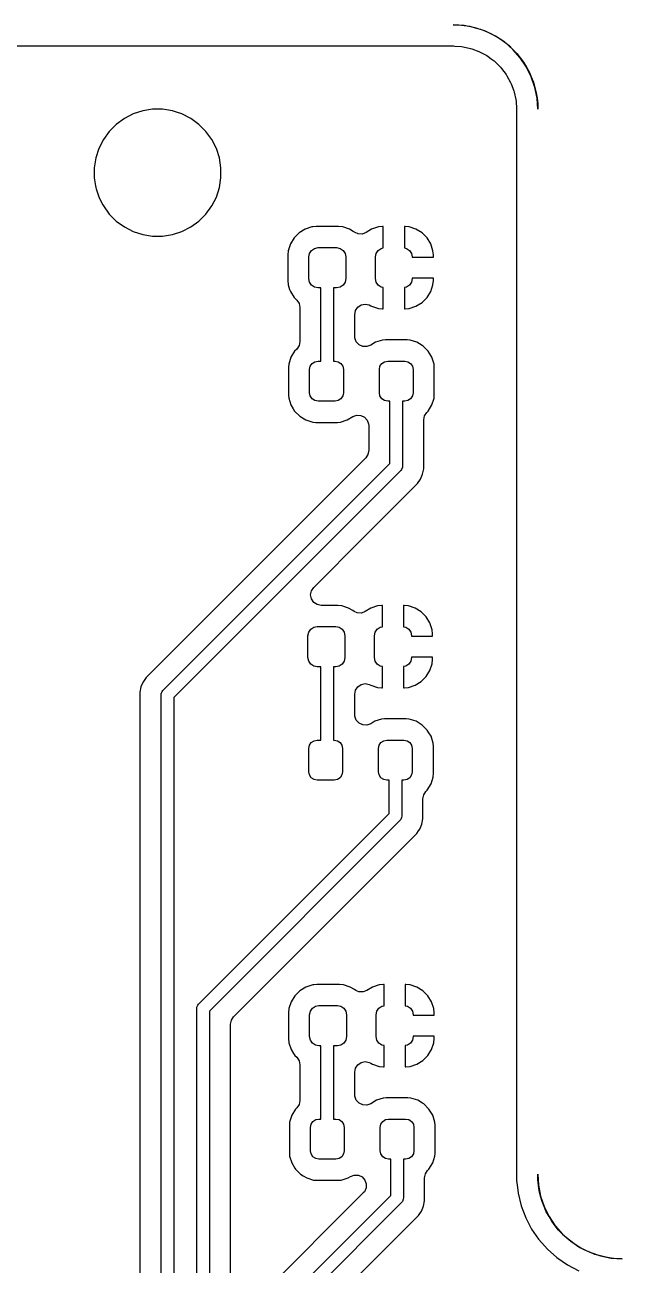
# Model space of a CAD drawing. Extents: x 17 to 170, y -181 to -32.
# Drawn here: x 132.86 to 147, y -69.65 to -40.3 of the extents above; entities that cross this region are included whole.
import ezdxf

# ---------------------------------------------------------------- set-up
doc = ezdxf.new("R2010")
doc.units = 0
doc.layers.add('BLACK', color=7, linetype='CONTINUOUS')

msp = doc.modelspace()

# ---------------------------------------------------------------- linework, layer by layer
at = {"layer": 'BLACK', "linetype": 'CONTINUOUS'}
for p, q in [((143.261045, -40.317109), (143, -40.3)), ((143, -40.3), (143.131087, -40.3)), ((143.131087, -40.3), (143.261045, -40.317109)), ((143.261058, -40.317111), (143.261045, -40.317109)), ((143.261045, -40.317109), (143.261052, -40.31711)), ((143.261052, -40.31711), (143.261058, -40.317111)), ((143.51763, -40.368146), (143.261058, -40.317111)), ((143.261058, -40.317111), (143.391018, -40.334221)), ((143.391018, -40.334221), (143.51763, -40.368146)), ((143.517644, -40.36815), (143.51763, -40.368146)), ((143.51763, -40.368146), (143.517638, -40.368148)), ((143.517638, -40.368148), (143.517644, -40.36815)), ((143.517644, -40.36815), (143.644258, -40.402076)), ((143.765364, -40.45224), (143.517644, -40.36815)), ((143.644258, -40.402076), (143.765364, -40.45224)), ((143.76537, -40.452242), (143.886475, -40.502406)), ((143.99999, -40.567944), (143.76537, -40.452242)), ((143.886475, -40.502406), (143.99999, -40.567944)), ((144.000008, -40.567954), (143.99999, -40.567944)), ((143.99999, -40.567944), (144, -40.567949)), ((144, -40.567949), (144.000008, -40.567954)), ((144.217514, -40.713287), (144.000008, -40.567954)), ((144.000008, -40.567954), (144.113524, -40.633493)), ((144.113524, -40.633493), (144.217514, -40.713287)), ((144.217531, -40.7133), (144.217514, -40.713287)), ((144.217514, -40.713287), (144.217523, -40.713293)), ((144.217523, -40.713293), (144.217531, -40.7133)), ((144.414205, -40.885778), (144.217531, -40.7133)), ((144.217531, -40.7133), (144.321521, -40.793094)), ((144.321521, -40.793094), (144.414205, -40.885778)), ((102.334108, -40.8005), (142.934108, -40.8005)), ((142.934108, -40.8005), (142.9911, -40.8005)), ((142.9911, -40.8005), (143.008863, -40.801134)), ((143.008863, -40.801134), (143.036639, -40.80312)), ((143.036639, -40.80312), (143.195645, -40.814493)), ((143.195645, -40.814493), (143.230793, -40.819546)), ((143.230793, -40.819546), (143.405064, -40.857456)), ((143.405064, -40.857456), (143.439143, -40.867463)), ((143.439143, -40.867463), (143.606228, -40.929783)), ((143.606228, -40.929783), (143.638542, -40.94454)), ((143.638542, -40.94454), (143.795062, -41.030006)), ((143.795062, -41.030006), (143.824947, -41.049212)), ((143.824947, -41.049212), (143.895969, -41.102379)), ((144.414221, -40.885794), (144.414205, -40.885778)), ((144.414205, -40.885778), (144.414214, -40.885786)), ((144.414214, -40.885786), (144.414221, -40.885794)), ((144.586699, -41.082468), (144.414221, -40.885794)), ((144.414221, -40.885794), (144.506906, -40.978479)), ((144.506906, -40.978479), (144.586699, -41.082468)), ((144.586712, -41.082485), (144.586699, -41.082468)), ((144.586699, -41.082468), (144.586707, -41.082477)), ((144.586707, -41.082477), (144.586712, -41.082485)), ((144.732045, -41.299991), (144.586712, -41.082485)), ((144.586712, -41.082485), (144.666507, -41.186476)), ((143.895969, -41.102379), (143.967703, -41.156078)), ((143.967703, -41.156078), (143.994553, -41.179343)), ((143.994553, -41.179343), (144.120656, -41.305446)), ((144.120656, -41.305446), (144.143921, -41.332296)), ((144.143921, -41.332296), (144.250787, -41.475052)), ((144.666507, -41.186476), (144.732045, -41.299991)), ((144.732055, -41.300009), (144.732045, -41.299991)), ((144.732045, -41.299991), (144.732051, -41.3)), ((144.732051, -41.3), (144.732055, -41.300009)), ((144.732055, -41.300009), (144.797594, -41.413525)), ((144.847757, -41.53463), (144.732055, -41.300009)), ((144.250787, -41.475052), (144.269995, -41.50494)), ((144.269995, -41.50494), (144.355459, -41.661457)), ((144.355459, -41.661457), (144.370216, -41.693771)), ((144.797594, -41.413525), (144.847757, -41.53463)), ((144.847762, -41.534643), (144.897924, -41.655742)), ((144.931849, -41.782355), (144.847762, -41.534643)), ((144.897924, -41.655742), (144.931849, -41.782355)), ((144.370216, -41.693771), (144.432534, -41.86085)), ((144.432534, -41.86085), (144.442544, -41.894939)), ((144.442544, -41.894939), (144.480451, -42.069195)), ((144.931853, -41.782369), (144.931849, -41.782355)), ((144.931849, -41.782355), (144.931852, -41.782362)), ((144.931852, -41.782362), (144.931853, -41.782369)), ((144.931853, -41.782369), (144.965779, -41.908982)), ((144.982888, -42.038941), (144.931853, -41.782369)), ((144.965779, -41.908982), (144.982888, -42.038941)), ((144.480451, -42.069195), (144.485507, -42.10436)), ((144.485507, -42.10436), (144.498866, -42.291135)), ((144.982891, -42.038964), (145, -42.168913)), ((145, -42.3), (144.982891, -42.038964)), ((145, -42.168913), (145, -42.3)), ((135.213562, -42.516659), (135.022495, -42.655478)), ((135.424012, -42.40943), (135.213562, -42.516659)), ((135.648635, -42.336446), (135.424012, -42.40943)), ((135.881896, -42.299501), (135.648635, -42.336446)), ((135.881905, -42.2995), (135.881896, -42.299501)), ((135.881908, -42.2995), (135.881905, -42.2995)), ((136.118092, -42.2995), (135.881908, -42.2995)), ((136.118094, -42.2995), (136.118092, -42.2995)), ((136.118103, -42.299501), (136.118094, -42.2995)), ((136.351364, -42.336446), (136.118103, -42.299501)), ((136.351366, -42.336446), (136.351364, -42.336446)), ((136.351368, -42.336447), (136.351366, -42.336446)), ((136.451079, -42.368845), (136.351368, -42.336447)), ((136.575987, -42.40943), (136.451079, -42.368845)), ((136.575989, -42.409431), (136.575987, -42.40943)), ((136.575992, -42.409432), (136.575989, -42.409431)), ((136.772747, -42.509683), (136.575992, -42.409432)), ((136.786437, -42.516659), (136.772747, -42.509683)), ((136.977504, -42.655478), (136.786437, -42.516659)), ((144.498866, -42.291135), (144.4995, -42.308899)), ((144.4995, -42.308899), (144.4995, -67.434108)), ((134.855478, -42.822495), (134.716659, -43.013562)), ((135.022495, -42.655478), (134.855478, -42.822495)), ((136.977506, -42.65548), (136.977504, -42.655478)), ((136.97751, -42.655483), (136.977506, -42.65548)), ((137.144517, -42.82249), (136.97751, -42.655483)), ((137.144519, -42.822493), (137.144517, -42.82249)), ((137.144521, -42.822495), (137.144519, -42.822493)), ((137.28334, -43.013562), (137.144521, -42.822495)), ((134.716659, -43.013562), (134.60943, -43.224012)), ((137.283341, -43.013564), (137.28334, -43.013562)), ((137.283343, -43.013567), (137.283341, -43.013564)), ((137.390568, -43.224008), (137.283343, -43.013567)), ((134.60943, -43.224012), (134.536446, -43.448635)), ((137.463553, -43.448632), (137.390568, -43.224008)), ((134.499501, -43.681896), (134.4995, -43.681912)), ((134.4995, -43.681912), (134.4995, -43.918087)), ((134.536446, -43.448635), (134.499501, -43.681896)), ((137.5005, -43.681908), (137.463553, -43.448632)), ((137.5005, -43.918092), (137.5005, -43.681908)), ((134.4995, -43.918087), (134.499501, -43.918103)), ((134.499501, -43.918103), (134.530071, -44.111111)), ((137.463553, -44.151368), (137.5005, -43.918092)), ((134.530071, -44.111111), (134.536447, -44.151368)), ((134.536447, -44.151368), (134.547457, -44.185252)), ((134.547457, -44.185252), (134.60659, -44.367247)), ((137.390568, -44.375992), (137.463553, -44.151368)), ((134.60659, -44.367247), (134.609432, -44.375992)), ((134.609432, -44.375992), (134.702126, -44.557914)), ((134.702126, -44.557914), (134.716659, -44.586437)), ((134.716659, -44.586437), (134.855478, -44.777504)), ((137.144517, -44.77751), (137.283343, -44.586433)), ((137.283343, -44.586433), (137.390568, -44.375992)), ((134.855478, -44.777504), (134.85548, -44.777506)), ((134.85548, -44.777506), (134.855483, -44.77751)), ((134.855483, -44.77751), (135.02249, -44.944517)), ((136.97751, -44.944517), (137.144517, -44.77751)), ((135.02249, -44.944517), (135.022493, -44.944519)), ((135.022493, -44.944519), (135.022495, -44.944521)), ((135.022495, -44.944521), (135.213562, -45.08334)), ((135.213562, -45.08334), (135.213564, -45.083341)), ((135.213564, -45.083341), (135.213567, -45.083343)), ((135.213567, -45.083343), (135.424008, -45.190568)), ((135.424008, -45.190568), (135.648632, -45.263553)), ((136.351368, -45.263553), (136.575992, -45.190568)), ((136.575992, -45.190568), (136.786433, -45.083343)), ((136.786433, -45.083343), (136.97751, -44.944517)), ((139.492712, -45.135451), (139.349611, -45.223717)), ((139.652313, -45.082564), (139.492712, -45.135451)), ((139.652315, -45.082564), (139.652313, -45.082564)), ((139.676942, -45.080048), (139.652315, -45.082564)), ((139.750823, -45.0725), (139.676942, -45.080048)), ((139.750826, -45.0725), (139.750823, -45.0725)), ((140.284174, -45.0725), (139.750826, -45.0725)), ((140.284176, -45.0725), (140.284174, -45.0725)), ((140.382685, -45.082564), (140.284176, -45.0725)), ((140.542288, -45.135451), (140.382685, -45.082564)), ((140.631645, -45.190568), (140.542287, -45.135451)), ((140.542287, -45.135451), (140.542288, -45.135451)), ((140.674756, -45.217159), (140.631645, -45.190568)), ((141.067919, -45.135909), (140.936194, -45.217159)), ((141.067929, -45.135904), (141.067919, -45.135909)), ((141.22741, -45.083058), (141.067929, -45.135904)), ((141.227412, -45.083057), (141.22741, -45.083058)), ((141.325861, -45.073), (141.227412, -45.083057)), ((141.3425, -45.072999), (141.325861, -45.073)), ((141.3425, -45.073001), (141.3425, -45.072999)), ((141.3425, -45.579215), (141.3425, -45.073001)), ((141.842501, -45.073), (141.8425, -45.073001)), ((141.8425, -45.073001), (141.8425, -45.579215)), ((141.859145, -45.073), (141.842501, -45.073)), ((141.95758, -45.083057), (141.859145, -45.073)), ((142.117075, -45.135907), (141.95758, -45.083057)), ((142.11708, -45.135909), (142.117075, -45.135907)), ((142.260075, -45.22411), (142.11708, -45.135909)), ((135.648632, -45.263553), (135.881908, -45.3005)), ((135.881908, -45.3005), (135.881912, -45.3005)), ((135.881912, -45.3005), (136.118088, -45.3005)), ((136.118088, -45.3005), (136.118092, -45.3005)), ((136.118092, -45.3005), (136.351368, -45.263553)), ((139.142451, -45.485712), (139.089564, -45.645313)), ((139.230717, -45.342611), (139.142451, -45.485712)), ((139.349611, -45.223717), (139.230717, -45.342611)), ((140.748051, -45.247519), (140.674756, -45.217159)), ((140.845142, -45.251051), (140.748051, -45.247519)), ((140.936194, -45.217159), (140.845142, -45.251051)), ((142.26008, -45.224114), (142.260075, -45.22411)), ((142.378885, -45.342919), (142.26008, -45.224114)), ((142.378889, -45.342924), (142.378885, -45.342919)), ((142.46709, -45.485919), (142.378889, -45.342924)), ((142.467095, -45.485929), (142.46709, -45.485919)), ((142.519941, -45.64541), (142.467095, -45.485929)), ((139.089564, -45.645316), (139.0795, -45.743823)), ((139.0795, -45.743823), (139.0795, -46.352176)), ((139.089564, -45.645313), (139.089564, -45.645316)), ((139.58, -45.79175), (139.596651, -45.708038)), ((139.596651, -45.708038), (139.64407, -45.63707)), ((139.64407, -45.63707), (139.715038, -45.589651)), ((139.715038, -45.589651), (139.79875, -45.573)), ((139.79875, -45.573), (140.23625, -45.573)), ((140.23625, -45.573), (140.319962, -45.589651)), ((140.319962, -45.589651), (140.39093, -45.63707)), ((140.39093, -45.63707), (140.438349, -45.708038)), ((140.438349, -45.708038), (140.455, -45.79175)), ((141.155, -45.79175), (141.171651, -45.708038)), ((141.171651, -45.708038), (141.21907, -45.63707)), ((141.21907, -45.63707), (141.290038, -45.589651)), ((141.290038, -45.589651), (141.3425, -45.579215)), ((141.8425, -45.579215), (141.894962, -45.589651)), ((141.894962, -45.589651), (141.96593, -45.63707)), ((141.96593, -45.63707), (142.013349, -45.708038)), ((142.013349, -45.708038), (142.03, -45.79175)), ((142.519942, -45.645412), (142.519941, -45.64541)), ((142.529998, -45.743851), (142.519942, -45.645412)), ((142.529999, -45.743868), (142.529998, -45.743851)), ((142.529999, -45.797999), (142.529999, -45.743868)), ((139.58, -46.30425), (139.58, -45.79175)), ((140.455, -45.79175), (140.455, -46.30425)), ((141.155, -46.30425), (141.155, -45.79175)), ((142.03, -45.79175), (142.03, -45.798)), ((142.03, -45.798), (142.529998, -45.798)), ((142.529998, -45.798), (142.529999, -45.797999)), ((139.0795, -46.352176), (139.089564, -46.450683)), ((139.596651, -46.387962), (139.58, -46.30425)), ((140.455, -46.30425), (140.438349, -46.387962)), ((141.171651, -46.387962), (141.155, -46.30425)), ((142.03, -46.30425), (142.013349, -46.387962)), ((142.529999, -46.298), (142.03, -46.298)), ((142.03, -46.298), (142.03, -46.30425)), ((142.519942, -46.45058), (142.529999, -46.352145)), ((142.53, -46.298001), (142.529999, -46.298)), ((142.529999, -46.352145), (142.53, -46.352135)), ((142.53, -46.352135), (142.53, -46.298001)), ((139.089564, -46.450683), (139.089564, -46.450686)), ((139.089564, -46.450686), (139.125827, -46.56012)), ((139.125827, -46.56012), (139.142451, -46.610287)), ((139.142451, -46.610287), (139.230719, -46.753391)), ((139.64407, -46.45893), (139.596651, -46.387962)), ((139.715038, -46.506349), (139.64407, -46.45893)), ((139.79875, -46.523), (139.715038, -46.506349)), ((139.8675, -46.523), (139.79875, -46.523)), ((139.8675, -48.257), (139.8675, -46.523)), ((140.23625, -46.523), (140.1675, -46.523)), ((140.1675, -46.523), (140.1675, -48.257)), ((140.319962, -46.506349), (140.23625, -46.523)), ((140.39093, -46.45893), (140.319962, -46.506349)), ((140.438349, -46.387962), (140.39093, -46.45893)), ((141.21907, -46.45893), (141.171651, -46.387962)), ((141.290038, -46.506349), (141.21907, -46.45893)), ((141.3425, -46.516784), (141.290038, -46.506349)), ((141.3425, -47.022998), (141.3425, -46.516784)), ((141.894962, -46.506349), (141.8425, -46.516784)), ((141.8425, -46.516784), (141.8425, -47.022998)), ((141.96593, -46.45893), (141.894962, -46.506349)), ((142.013349, -46.387962), (141.96593, -46.45893)), ((142.378889, -46.753075), (142.46709, -46.61008)), ((142.46709, -46.61008), (142.467092, -46.610075)), ((142.467092, -46.610075), (142.519942, -46.45058)), ((139.230719, -46.753391), (139.294072, -46.816744)), ((139.294072, -46.816744), (139.348046, -46.897523)), ((139.348046, -46.897523), (139.367, -46.992811)), ((140.74093, -46.983488), (140.821712, -46.929512)), ((140.821712, -46.929512), (140.917, -46.910558)), ((140.917, -46.910558), (141.012288, -46.929512)), ((141.012288, -46.929512), (141.047721, -46.947631)), ((141.047721, -46.947631), (141.067922, -46.960091)), ((141.067922, -46.960091), (141.067924, -46.960092)), ((141.067924, -46.960092), (141.227419, -47.012942)), ((141.957589, -47.012941), (142.11707, -46.960095)), ((142.11707, -46.960095), (142.11708, -46.96009)), ((142.11708, -46.96009), (142.260075, -46.871889)), ((142.260075, -46.871889), (142.26008, -46.871885)), ((142.26008, -46.871885), (142.378885, -46.75308)), ((142.378885, -46.75308), (142.378889, -46.753075)), ((139.367, -46.992811), (139.367, -47.796204)), ((140.668, -47.159558), (140.686954, -47.06427)), ((140.668, -47.669696), (140.668, -47.159558)), ((140.686954, -47.06427), (140.74093, -46.983488)), ((141.227419, -47.012942), (141.325858, -47.022998)), ((141.325858, -47.022998), (141.3425, -47.022998)), ((141.8425, -47.022998), (141.842501, -47.022999)), ((141.842501, -47.022999), (141.859132, -47.022999)), ((141.859132, -47.022999), (141.859148, -47.022998)), ((141.859148, -47.022998), (141.957587, -47.012942)), ((141.957587, -47.012942), (141.957589, -47.012941)), ((139.367, -47.796204), (139.348046, -47.891492)), ((140.670835, -47.707162), (140.668, -47.669696)), ((140.703911, -47.798513), (140.670835, -47.707162)), ((140.769427, -47.870253), (140.703911, -47.798513)), ((141.160388, -47.813523), (141.045817, -47.882785)), ((141.160389, -47.813523), (141.160388, -47.813523)), ((141.322803, -47.762914), (141.160389, -47.813523)), ((141.322811, -47.762912), (141.322803, -47.762914)), ((141.393369, -47.7565), (141.322811, -47.762912)), ((141.393384, -47.7565), (141.393369, -47.7565)), ((141.906616, -47.7565), (141.393384, -47.7565)), ((141.90663, -47.7565), (141.906616, -47.7565)), ((141.977188, -47.762912), (141.90663, -47.7565)), ((141.977196, -47.762914), (141.977188, -47.762912)), ((142.139608, -47.813522), (141.977196, -47.762914)), ((142.263723, -47.888553), (142.139608, -47.813522)), ((139.244527, -48.021816), (139.156522, -48.167391)), ((139.244528, -48.021815), (139.244527, -48.021816)), ((139.294072, -47.97227), (139.244528, -48.021815)), ((139.348046, -47.891492), (139.294072, -47.97227)), ((140.857411, -47.911461), (140.769427, -47.870253)), ((140.954466, -47.915861), (140.857411, -47.911461)), ((141.045817, -47.882785), (140.954466, -47.915861)), ((142.285185, -47.901528), (142.263723, -47.888553)), ((142.405472, -48.021815), (142.285185, -47.901528)), ((142.442987, -48.083873), (142.405472, -48.021815)), ((142.493477, -48.167391), (142.442987, -48.083873)), ((139.105912, -48.329811), (139.0995, -48.400369)), ((139.0995, -48.400369), (139.0995, -49.06363)), ((139.105914, -48.329803), (139.105912, -48.329811)), ((139.156522, -48.167391), (139.105914, -48.329803)), ((139.6, -48.457), (139.615224, -48.380463)), ((139.615224, -48.380463), (139.658579, -48.315579)), ((139.658579, -48.315579), (139.723463, -48.272224)), ((139.723463, -48.272224), (139.8, -48.257)), ((139.8, -48.257), (139.8675, -48.257)), ((140.1675, -48.257), (140.2, -48.257)), ((140.2, -48.257), (140.276537, -48.272224)), ((140.276537, -48.272224), (140.341421, -48.315579)), ((140.341421, -48.315579), (140.384776, -48.380463)), ((140.384776, -48.380463), (140.4, -48.457)), ((141.25, -48.457), (141.265224, -48.380463)), ((141.265224, -48.380463), (141.308579, -48.315579)), ((141.308579, -48.315579), (141.373463, -48.272224)), ((141.373463, -48.272224), (141.45, -48.257)), ((141.45, -48.257), (141.85, -48.257)), ((141.85, -48.257), (141.926537, -48.272224)), ((141.926537, -48.272224), (141.991421, -48.315579)), ((141.991421, -48.315579), (142.034776, -48.380463)), ((142.034776, -48.380463), (142.05, -48.457)), ((142.493477, -48.167393), (142.493477, -48.167391)), ((142.493478, -48.167394), (142.493477, -48.167393)), ((142.544086, -48.329804), (142.493478, -48.167394)), ((142.544086, -48.329808), (142.544086, -48.329804)), ((142.544087, -48.329811), (142.544086, -48.329808)), ((142.550499, -48.400369), (142.544087, -48.329811)), ((142.5505, -48.40039), (142.550499, -48.400369)), ((142.5505, -49.063609), (142.5505, -48.40039)), ((139.6, -49.007), (139.6, -48.457)), ((140.4, -48.457), (140.4, -49.007)), ((141.25, -49.007), (141.25, -48.457)), ((142.05, -48.457), (142.05, -49.007)), ((139.615224, -49.083537), (139.6, -49.007)), ((140.4, -49.007), (140.384776, -49.083537)), ((141.265224, -49.083537), (141.25, -49.007)), ((142.05, -49.007), (142.034776, -49.083537)), ((139.0995, -49.06363), (139.105912, -49.134188)), ((139.105912, -49.134188), (139.105914, -49.134196)), ((139.105914, -49.134196), (139.156522, -49.296608)), ((139.156522, -49.296608), (139.213112, -49.390217)), ((139.658579, -49.148421), (139.615224, -49.083537)), ((139.723463, -49.191776), (139.658579, -49.148421)), ((139.8, -49.207), (139.723463, -49.191776)), ((140.2, -49.207), (139.8, -49.207)), ((140.276537, -49.191776), (140.2, -49.207)), ((140.341421, -49.148421), (140.276537, -49.191776)), ((140.384776, -49.083537), (140.341421, -49.148421)), ((141.308579, -49.148421), (141.265224, -49.083537)), ((141.373463, -49.191776), (141.308579, -49.148421)), ((141.45, -49.207), (141.373463, -49.191776)), ((141.5, -49.207), (141.45, -49.207)), ((141.5, -50.679496), (141.5, -49.207)), ((141.85, -49.207), (141.8, -49.207)), ((141.8, -49.207), (141.8, -50.741628)), ((141.926537, -49.191776), (141.85, -49.207)), ((141.991421, -49.148421), (141.926537, -49.191776)), ((142.034776, -49.083537), (141.991421, -49.148421)), ((142.405472, -49.442185), (142.493478, -49.296606)), ((142.493478, -49.296606), (142.544086, -49.134196)), ((142.544086, -49.134196), (142.548162, -49.089349)), ((142.548162, -49.089349), (142.550499, -49.06363)), ((142.550499, -49.06363), (142.5505, -49.063609)), ((139.213112, -49.390217), (139.244528, -49.442185)), ((139.244528, -49.442185), (139.364815, -49.562472)), ((139.364815, -49.562472), (139.426873, -49.599987)), ((139.426873, -49.599987), (139.510391, -49.650477)), ((140.489606, -49.650478), (140.621683, -49.570634)), ((140.621683, -49.570634), (140.713032, -49.537558)), ((140.713032, -49.537558), (140.810087, -49.541958)), ((140.810087, -49.541958), (140.898071, -49.583164)), ((140.898071, -49.583164), (140.963588, -49.654904)), ((142.3005, -49.650296), (142.319454, -49.555008)), ((142.319454, -49.555008), (142.373427, -49.474229)), ((142.373427, -49.474229), (142.405472, -49.442185)), ((139.510391, -49.650477), (139.510393, -49.650477)), ((139.510393, -49.650477), (139.510394, -49.650478)), ((139.510394, -49.650478), (139.672804, -49.701086)), ((139.672804, -49.701086), (139.672808, -49.701086)), ((139.672808, -49.701086), (139.672811, -49.701087)), ((139.672811, -49.701087), (139.743369, -49.707499)), ((139.743369, -49.707499), (139.743377, -49.707499)), ((139.743377, -49.707499), (139.743384, -49.7075)), ((139.743384, -49.7075), (139.74339, -49.7075)), ((139.74339, -49.7075), (140.25661, -49.7075)), ((140.25661, -49.7075), (140.256616, -49.7075)), ((140.256616, -49.7075), (140.256623, -49.707499)), ((140.256623, -49.707499), (140.25663, -49.707499)), ((140.25663, -49.707499), (140.327188, -49.701087)), ((140.327188, -49.701087), (140.327189, -49.701086)), ((140.327189, -49.701086), (140.327196, -49.701086)), ((140.327196, -49.701086), (140.489606, -49.650478)), ((140.963588, -49.654904), (140.996665, -49.746255)), ((140.996665, -49.746255), (140.9995, -49.783723)), ((140.9995, -49.783723), (140.9995, -50.369042)), ((142.3005, -50.805697), (142.3005, -49.650296)), ((140.980546, -50.46433), (140.92657, -50.545112)), ((140.9995, -50.369042), (140.980546, -50.46433)), ((140.92657, -50.545112), (135.726662, -55.74502)), ((136.125873, -56.053623), (141.5, -50.679496)), ((141.797118, -50.770891), (141.774721, -50.824964)), ((141.8, -50.741628), (141.797118, -50.770891)), ((141.756066, -50.847694), (136.381939, -56.221821)), ((141.774721, -50.824964), (141.756066, -50.847694)), ((142.155276, -51.156298), (142.226465, -51.049755)), ((142.226465, -51.049755), (142.275501, -50.931372)), ((142.275501, -50.931372), (142.3005, -50.805697)), ((140.877541, -52.434033), (142.155276, -51.156298)), ((139.696144, -53.61543), (140.877541, -52.434033)), ((139.623214, -53.7915), (139.642168, -53.696212)), ((139.642168, -53.696212), (139.696144, -53.61543)), ((139.642168, -53.886788), (139.623214, -53.7915)), ((139.696144, -53.96757), (139.642168, -53.886788)), ((139.776926, -54.021546), (139.696144, -53.96757)), ((139.872214, -54.0405), (139.776926, -54.021546)), ((140.264174, -54.0405), (139.872214, -54.0405)), ((140.264176, -54.0405), (140.264174, -54.0405)), ((140.362685, -54.050564), (140.264176, -54.0405)), ((140.522288, -54.103451), (140.362685, -54.050564)), ((140.61946, -54.163388), (140.522287, -54.103451)), ((140.522287, -54.103451), (140.522288, -54.103451)), ((140.654756, -54.185159), (140.61946, -54.163388)), ((140.728051, -54.215519), (140.654756, -54.185159)), ((140.825142, -54.219051), (140.728051, -54.215519)), ((140.916194, -54.185159), (140.825142, -54.219051)), ((141.047919, -54.103909), (140.916194, -54.185159)), ((141.047929, -54.103904), (141.047919, -54.103909)), ((141.20741, -54.051058), (141.047929, -54.103904)), ((141.207412, -54.051057), (141.20741, -54.051058)), ((141.305861, -54.041), (141.207412, -54.051057)), ((141.3225, -54.040999), (141.305861, -54.041)), ((141.3225, -54.041001), (141.3225, -54.040999)), ((141.3225, -54.547215), (141.3225, -54.041001)), ((141.822501, -54.041), (141.8225, -54.041001)), ((141.8225, -54.041001), (141.8225, -54.547215)), ((141.839145, -54.041), (141.822501, -54.041)), ((141.93758, -54.051057), (141.839145, -54.041)), ((142.097075, -54.103907), (141.93758, -54.051057)), ((142.09708, -54.103909), (142.097075, -54.103907)), ((142.240075, -54.19211), (142.09708, -54.103909)), ((142.24008, -54.192114), (142.240075, -54.19211)), ((142.358885, -54.310919), (142.24008, -54.192114)), ((139.62407, -54.60507), (139.695038, -54.557651)), ((139.695038, -54.557651), (139.77875, -54.541)), ((139.77875, -54.541), (140.21625, -54.541)), ((140.21625, -54.541), (140.299962, -54.557651)), ((140.299962, -54.557651), (140.37093, -54.60507)), ((141.19907, -54.60507), (141.270038, -54.557651)), ((141.270038, -54.557651), (141.3225, -54.547215)), ((141.8225, -54.547215), (141.874962, -54.557651)), ((141.874962, -54.557651), (141.94593, -54.60507)), ((142.358889, -54.310924), (142.358885, -54.310919)), ((142.44709, -54.453919), (142.358889, -54.310924)), ((142.447095, -54.453929), (142.44709, -54.453919)), ((142.499941, -54.61341), (142.447095, -54.453929)), ((139.56, -54.75975), (139.576651, -54.676038)), ((139.56, -55.27225), (139.56, -54.75975)), ((139.576651, -54.676038), (139.62407, -54.60507)), ((140.37093, -54.60507), (140.418349, -54.676038)), ((140.418349, -54.676038), (140.435, -54.75975)), ((140.435, -54.75975), (140.435, -55.27225)), ((141.135, -54.75975), (141.151651, -54.676038)), ((141.135, -55.27225), (141.135, -54.75975)), ((141.151651, -54.676038), (141.19907, -54.60507)), ((141.94593, -54.60507), (141.993349, -54.676038)), ((141.993349, -54.676038), (142.01, -54.75975)), ((142.01, -54.75975), (142.01, -54.766)), ((142.01, -54.766), (142.509998, -54.766)), ((142.499942, -54.613412), (142.499941, -54.61341)), ((142.509998, -54.711851), (142.499942, -54.613412)), ((142.509999, -54.711868), (142.509998, -54.711851)), ((142.509998, -54.766), (142.509999, -54.765999)), ((142.509999, -54.765999), (142.509999, -54.711868)), ((139.576651, -55.355962), (139.56, -55.27225)), ((139.62407, -55.42693), (139.576651, -55.355962)), ((139.695038, -55.474349), (139.62407, -55.42693)), ((139.77875, -55.491), (139.695038, -55.474349)), ((140.299962, -55.474349), (140.21625, -55.491)), ((140.37093, -55.42693), (140.299962, -55.474349)), ((140.418349, -55.355962), (140.37093, -55.42693)), ((140.435, -55.27225), (140.418349, -55.355962)), ((141.151651, -55.355962), (141.135, -55.27225)), ((141.19907, -55.42693), (141.151651, -55.355962)), ((141.270038, -55.474349), (141.19907, -55.42693)), ((141.3225, -55.484784), (141.270038, -55.474349)), ((141.874962, -55.474349), (141.8225, -55.484784)), ((141.94593, -55.42693), (141.874962, -55.474349)), ((141.993349, -55.355962), (141.94593, -55.42693)), ((142.01, -55.27225), (141.993349, -55.355962)), ((142.509999, -55.266), (142.01, -55.266)), ((142.01, -55.266), (142.01, -55.27225)), ((142.447092, -55.578075), (142.499942, -55.41858)), ((142.499942, -55.41858), (142.509999, -55.320145)), ((142.51, -55.266001), (142.509999, -55.266)), ((142.509999, -55.320145), (142.51, -55.320135)), ((142.51, -55.320135), (142.51, -55.266001)), ((135.726662, -55.74502), (135.663013, -55.84028)), ((139.8675, -55.491), (139.77875, -55.491)), ((139.8675, -57.225), (139.8675, -55.491)), ((140.21625, -55.491), (140.1675, -55.491)), ((140.1675, -55.491), (140.1675, -57.225)), ((141.3225, -55.990998), (141.3225, -55.484784)), ((141.8225, -55.484784), (141.8225, -55.990998)), ((142.24008, -55.839885), (142.358885, -55.72108)), ((142.358885, -55.72108), (142.358889, -55.721075)), ((142.358889, -55.721075), (142.44709, -55.57808)), ((142.44709, -55.57808), (142.447092, -55.578075)), ((135.606436, -55.969949), (135.581439, -56.095617)), ((135.655474, -55.851561), (135.606436, -55.969949)), ((135.663013, -55.84028), (135.655474, -55.851561)), ((136.107218, -56.076354), (136.125873, -56.053623)), ((140.668, -56.139894), (140.686954, -56.044606)), ((140.686954, -56.044606), (140.74093, -55.963824)), ((140.74093, -55.963824), (140.821712, -55.909848)), ((140.821712, -55.909848), (140.917, -55.890894)), ((140.917, -55.890894), (141.012288, -55.909848)), ((141.012288, -55.909848), (141.047727, -55.927971)), ((141.047727, -55.927971), (141.047923, -55.928092)), ((141.047923, -55.928092), (141.207419, -55.980942)), ((141.207419, -55.980942), (141.305858, -55.990998)), ((141.305858, -55.990998), (141.3225, -55.990998)), ((141.8225, -55.990998), (141.822501, -55.990999)), ((141.822501, -55.990999), (141.839132, -55.990999)), ((141.839132, -55.990999), (141.839148, -55.990998)), ((141.839148, -55.990998), (141.937587, -55.980942)), ((141.937587, -55.980942), (141.937589, -55.980941)), ((141.937589, -55.980941), (142.09707, -55.928095)), ((142.09707, -55.928095), (142.09708, -55.92809)), ((142.09708, -55.92809), (142.240075, -55.839889)), ((142.240075, -55.839889), (142.24008, -55.839885)), ((135.581439, -56.095617), (135.581439, -86.206008)), ((136.081939, -56.159689), (136.084821, -56.130425)), ((136.081939, -86.141939), (136.081939, -56.159689)), ((136.084821, -56.130425), (136.099239, -56.095617)), ((136.099239, -56.095617), (136.107218, -56.076354)), ((136.381939, -56.221821), (136.381939, -86.079807)), ((140.668, -56.625606), (140.668, -56.139894)), ((140.670835, -56.663073), (140.668, -56.625606)), ((140.703911, -56.754424), (140.670835, -56.663073)), ((140.769428, -56.826164), (140.703911, -56.754424)), ((140.857411, -56.867371), (140.769428, -56.826164)), ((140.954467, -56.871771), (140.857411, -56.867371)), ((141.045818, -56.838695), (140.954467, -56.871771)), ((141.140391, -56.781522), (141.045818, -56.838695)), ((141.302803, -56.730914), (141.140391, -56.781522)), ((141.302811, -56.730912), (141.302803, -56.730914)), ((141.373369, -56.7245), (141.302811, -56.730912)), ((141.373384, -56.7245), (141.373369, -56.7245)), ((141.886616, -56.7245), (141.373384, -56.7245)), ((141.88663, -56.7245), (141.886616, -56.7245)), ((141.957188, -56.730912), (141.88663, -56.7245)), ((141.957196, -56.730914), (141.957188, -56.730912)), ((142.119608, -56.781522), (141.957196, -56.730914)), ((142.2155, -56.839492), (142.119608, -56.781522)), ((142.265185, -56.869528), (142.2155, -56.839492)), ((142.385472, -56.989815), (142.265185, -56.869528)), ((139.703463, -57.240224), (139.78, -57.225)), ((139.78, -57.225), (139.8675, -57.225)), ((140.1675, -57.225), (140.18, -57.225)), ((140.18, -57.225), (140.256537, -57.240224)), ((141.353463, -57.240224), (141.43, -57.225)), ((141.43, -57.225), (141.83, -57.225)), ((141.83, -57.225), (141.906537, -57.240224)), ((142.422987, -57.051873), (142.385472, -56.989815)), ((142.473477, -57.135391), (142.422987, -57.051873)), ((142.473477, -57.135393), (142.473477, -57.135391)), ((142.473478, -57.135394), (142.473477, -57.135393)), ((142.524086, -57.297804), (142.473478, -57.135394)), ((139.58, -57.425), (139.595224, -57.348463)), ((139.58, -57.975), (139.58, -57.425)), ((139.595224, -57.348463), (139.638579, -57.283579)), ((139.638579, -57.283579), (139.703463, -57.240224)), ((140.256537, -57.240224), (140.321421, -57.283579)), ((140.321421, -57.283579), (140.364776, -57.348463)), ((140.364776, -57.348463), (140.38, -57.425)), ((140.38, -57.425), (140.38, -57.975)), ((141.23, -57.425), (141.245224, -57.348463)), ((141.23, -57.975), (141.23, -57.425)), ((141.245224, -57.348463), (141.288579, -57.283579)), ((141.288579, -57.283579), (141.353463, -57.240224)), ((141.906537, -57.240224), (141.971421, -57.283579)), ((141.971421, -57.283579), (142.014776, -57.348463)), ((142.014776, -57.348463), (142.03, -57.425)), ((142.03, -57.425), (142.03, -57.975)), ((142.524086, -57.297808), (142.524086, -57.297804)), ((142.524087, -57.297811), (142.524086, -57.297808)), ((142.530499, -57.368369), (142.524087, -57.297811)), ((142.5305, -57.36839), (142.530499, -57.368369)), ((142.5305, -58.031609), (142.5305, -57.36839)), ((139.595224, -58.051537), (139.58, -57.975)), ((139.638579, -58.116421), (139.595224, -58.051537)), ((139.703463, -58.159776), (139.638579, -58.116421)), ((140.321421, -58.116421), (140.256537, -58.159776)), ((140.364776, -58.051537), (140.321421, -58.116421)), ((140.38, -57.975), (140.364776, -58.051537)), ((141.245224, -58.051537), (141.23, -57.975)), ((141.288579, -58.116421), (141.245224, -58.051537)), ((141.353463, -58.159776), (141.288579, -58.116421)), ((141.971421, -58.116421), (141.906537, -58.159776)), ((142.014776, -58.051537), (141.971421, -58.116421)), ((142.03, -57.975), (142.014776, -58.051537)), ((142.473478, -58.264606), (142.524086, -58.102196)), ((142.524086, -58.102196), (142.526178, -58.079184)), ((142.526178, -58.079184), (142.530499, -58.03163)), ((142.530499, -58.03163), (142.5305, -58.031609)), ((139.78, -58.175), (139.703463, -58.159776)), ((140.18, -58.175), (139.78, -58.175)), ((140.256537, -58.159776), (140.18, -58.175)), ((141.43, -58.175), (141.353463, -58.159776)), ((141.48, -58.175), (141.43, -58.175)), ((141.48, -58.963561), (141.48, -58.175)), ((141.83, -58.175), (141.78, -58.175)), ((141.78, -58.175), (141.78, -59.025693)), ((141.906537, -58.159776), (141.83, -58.175)), ((142.353427, -58.442229), (142.385472, -58.410185)), ((142.385472, -58.410185), (142.473478, -58.264606)), ((142.2805, -58.618296), (142.299454, -58.523008)), ((142.2805, -59.089762), (142.2805, -58.618296)), ((142.299454, -58.523008), (142.353427, -58.442229)), ((136.971066, -63.472495), (141.48, -58.963561)), ((141.736066, -59.131759), (137.227132, -63.640693)), ((141.754721, -59.109028), (141.736066, -59.131759)), ((141.777118, -59.054956), (141.754721, -59.109028)), ((141.78, -59.025693), (141.777118, -59.054956)), ((142.206465, -59.33382), (142.255501, -59.215437)), ((142.255501, -59.215437), (142.2805, -59.089762)), ((137.800559, -63.775079), (142.135277, -59.440362)), ((142.135277, -59.440362), (142.177951, -59.376494)), ((142.177951, -59.376494), (142.206465, -59.33382)), ((139.512712, -63.071451), (139.369611, -63.159717)), ((139.672313, -63.018564), (139.512712, -63.071451)), ((139.672315, -63.018564), (139.672313, -63.018564)), ((139.696942, -63.016048), (139.672315, -63.018564)), ((139.770823, -63.0085), (139.696942, -63.016048)), ((139.770826, -63.0085), (139.770823, -63.0085)), ((140.304174, -63.0085), (139.770826, -63.0085)), ((140.304176, -63.0085), (140.304174, -63.0085)), ((140.402685, -63.018564), (140.304176, -63.0085)), ((140.562288, -63.071451), (140.402685, -63.018564)), ((140.65946, -63.131388), (140.562287, -63.071451)), ((140.562287, -63.071451), (140.562288, -63.071451)), ((141.087919, -63.071909), (140.956194, -63.153159)), ((141.087929, -63.071904), (141.087919, -63.071909)), ((141.24741, -63.019058), (141.087929, -63.071904)), ((141.247412, -63.019057), (141.24741, -63.019058)), ((141.345861, -63.009), (141.247412, -63.019057)), ((141.3625, -63.008999), (141.345861, -63.009)), ((141.3625, -63.009001), (141.3625, -63.008999)), ((141.3625, -63.515215), (141.3625, -63.009001)), ((141.862501, -63.009), (141.8625, -63.009001)), ((141.8625, -63.009001), (141.8625, -63.515215)), ((141.879145, -63.009), (141.862501, -63.009)), ((141.97758, -63.019057), (141.879145, -63.009)), ((142.137075, -63.071907), (141.97758, -63.019057)), ((142.13708, -63.071909), (142.137075, -63.071907)), ((142.280075, -63.16011), (142.13708, -63.071909)), ((139.250717, -63.278611), (139.162451, -63.421712)), ((139.369611, -63.159717), (139.250717, -63.278611)), ((140.694756, -63.153159), (140.65946, -63.131388)), ((140.768051, -63.183519), (140.694756, -63.153159)), ((140.865142, -63.187051), (140.768051, -63.183519)), ((140.956194, -63.153159), (140.865142, -63.187051)), ((142.28008, -63.160114), (142.280075, -63.16011)), ((142.398885, -63.278919), (142.28008, -63.160114)), ((142.398889, -63.278924), (142.398885, -63.278919)), ((142.48709, -63.421919), (142.398889, -63.278924)), ((136.927132, -63.578561), (136.930014, -63.549297)), ((136.927132, -84.447132), (136.927132, -63.578561)), ((136.930014, -63.549297), (136.949603, -63.502006)), ((136.949603, -63.502006), (136.952411, -63.495226)), ((136.952411, -63.495226), (136.971066, -63.472495)), ((137.227132, -63.640693), (137.227132, -84.385)), ((139.109564, -63.581316), (139.0995, -63.679823)), ((139.0995, -63.679823), (139.0995, -64.288176)), ((139.162451, -63.421712), (139.109564, -63.581313)), ((139.109564, -63.581313), (139.109564, -63.581316)), ((139.6, -63.72775), (139.616651, -63.644038)), ((139.616651, -63.644038), (139.66407, -63.57307)), ((139.66407, -63.57307), (139.735038, -63.525651)), ((139.735038, -63.525651), (139.81875, -63.509)), ((139.81875, -63.509), (140.25625, -63.509)), ((140.25625, -63.509), (140.339962, -63.525651)), ((140.339962, -63.525651), (140.41093, -63.57307)), ((140.41093, -63.57307), (140.458349, -63.644038)), ((140.458349, -63.644038), (140.475, -63.72775)), ((141.175, -63.72775), (141.191651, -63.644038)), ((141.191651, -63.644038), (141.23907, -63.57307)), ((141.23907, -63.57307), (141.310038, -63.525651)), ((141.310038, -63.525651), (141.3625, -63.515215)), ((141.8625, -63.515215), (141.914962, -63.525651)), ((141.914962, -63.525651), (141.98593, -63.57307)), ((141.98593, -63.57307), (142.033349, -63.644038)), ((142.033349, -63.644038), (142.05, -63.72775)), ((142.487095, -63.421929), (142.48709, -63.421919)), ((142.539941, -63.58141), (142.487095, -63.421929)), ((142.539942, -63.581412), (142.539941, -63.58141)), ((142.549998, -63.679851), (142.539942, -63.581412)), ((142.549999, -63.679868), (142.549998, -63.679851)), ((142.549999, -63.733999), (142.549999, -63.679868)), ((137.727632, -63.951146), (137.746586, -63.855858)), ((137.727632, -70.483484), (137.727632, -63.951146)), ((137.746586, -63.855858), (137.800559, -63.775079)), ((139.6, -64.24025), (139.6, -63.72775)), ((140.475, -63.72775), (140.475, -64.24025)), ((141.175, -64.24025), (141.175, -63.72775)), ((142.05, -63.72775), (142.05, -63.734)), ((142.05, -63.734), (142.549998, -63.734)), ((142.549998, -63.734), (142.549999, -63.733999)), ((139.616651, -64.323962), (139.6, -64.24025)), ((140.475, -64.24025), (140.458349, -64.323962)), ((141.191651, -64.323962), (141.175, -64.24025)), ((142.05, -64.24025), (142.033349, -64.323962)), ((142.549999, -64.234), (142.05, -64.234)), ((142.05, -64.234), (142.05, -64.24025)), ((142.55, -64.234001), (142.549999, -64.234)), ((142.55, -64.288135), (142.55, -64.234001)), ((139.0995, -64.288176), (139.109564, -64.386683)), ((139.109564, -64.386683), (139.109564, -64.386686)), ((139.109564, -64.386686), (139.162451, -64.546287)), ((139.162451, -64.546287), (139.221069, -64.641322)), ((139.66407, -64.39493), (139.616651, -64.323962)), ((139.735038, -64.442349), (139.66407, -64.39493)), ((139.81875, -64.459), (139.735038, -64.442349)), ((139.8675, -64.459), (139.81875, -64.459)), ((139.8675, -66.193), (139.8675, -64.459)), ((140.25625, -64.459), (140.1675, -64.459)), ((140.1675, -64.459), (140.1675, -66.193)), ((140.339962, -64.442349), (140.25625, -64.459)), ((140.41093, -64.39493), (140.339962, -64.442349)), ((140.458349, -64.323962), (140.41093, -64.39493)), ((141.23907, -64.39493), (141.191651, -64.323962)), ((141.310038, -64.442349), (141.23907, -64.39493)), ((141.3625, -64.452784), (141.310038, -64.442349)), ((141.3625, -64.958998), (141.3625, -64.452784)), ((141.914962, -64.442349), (141.8625, -64.452784)), ((141.8625, -64.452784), (141.8625, -64.958998)), ((141.98593, -64.39493), (141.914962, -64.442349)), ((142.033349, -64.323962), (141.98593, -64.39493)), ((142.398889, -64.689075), (142.48709, -64.54608)), ((142.48709, -64.54608), (142.487092, -64.546075)), ((142.487092, -64.546075), (142.539942, -64.38658)), ((142.539942, -64.38658), (142.549999, -64.288145)), ((142.549999, -64.288145), (142.55, -64.288135)), ((139.221069, -64.641322), (139.250719, -64.689391)), ((139.250719, -64.689391), (139.294072, -64.732744)), ((139.294072, -64.732744), (139.348046, -64.813523)), ((139.348046, -64.813523), (139.367, -64.908811)), ((140.74093, -64.907152), (140.821712, -64.853176)), ((140.821712, -64.853176), (140.917, -64.834222)), ((140.917, -64.834222), (141.012288, -64.853176)), ((141.012288, -64.853176), (141.04772, -64.871294)), ((142.13708, -64.89609), (142.280075, -64.807889)), ((142.280075, -64.807889), (142.28008, -64.807885)), ((142.28008, -64.807885), (142.398885, -64.68908)), ((142.398885, -64.68908), (142.398889, -64.689075)), ((139.367, -64.908811), (139.367, -65.752203)), ((140.668, -65.083222), (140.686954, -64.987934)), ((140.668, -65.617787), (140.668, -65.083222)), ((140.686954, -64.987934), (140.74093, -64.907152)), ((141.04772, -64.871294), (141.087924, -64.896092)), ((141.087924, -64.896092), (141.247419, -64.948942)), ((141.247419, -64.948942), (141.345858, -64.958998)), ((141.345858, -64.958998), (141.3625, -64.958998)), ((141.8625, -64.958998), (141.862501, -64.958999)), ((141.862501, -64.958999), (141.879132, -64.958999)), ((141.879132, -64.958999), (141.879148, -64.958998)), ((141.879148, -64.958998), (141.977587, -64.948942)), ((141.977587, -64.948942), (141.977589, -64.948941)), ((141.977589, -64.948941), (142.13707, -64.896095)), ((142.13707, -64.896095), (142.13708, -64.89609)), ((140.670835, -65.655254), (140.668, -65.617787)), ((140.703911, -65.746605), (140.670835, -65.655254)), ((140.769428, -65.818345), (140.703911, -65.746605)), ((141.342803, -65.698914), (141.180391, -65.749522)), ((141.342811, -65.698912), (141.342803, -65.698914)), ((141.413369, -65.6925), (141.342811, -65.698912)), ((141.413384, -65.6925), (141.413369, -65.6925)), ((141.926616, -65.6925), (141.413384, -65.6925)), ((141.92663, -65.6925), (141.926616, -65.6925)), ((141.997188, -65.698912), (141.92663, -65.6925)), ((141.997196, -65.698914), (141.997188, -65.698912)), ((142.159608, -65.749522), (141.997196, -65.698914)), ((139.264528, -65.957813), (139.176522, -66.103391)), ((139.294072, -65.92827), (139.264528, -65.957813)), ((139.348046, -65.847491), (139.294072, -65.92827)), ((139.367, -65.752203), (139.348046, -65.847491)), ((140.857411, -65.859552), (140.769428, -65.818345)), ((140.954467, -65.863952), (140.857411, -65.859552)), ((141.045818, -65.830876), (140.954467, -65.863952)), ((141.180391, -65.749522), (141.045818, -65.830876)), ((142.273453, -65.818345), (142.159608, -65.749522)), ((142.305185, -65.837528), (142.273453, -65.818345)), ((142.425472, -65.957815), (142.305185, -65.837528)), ((142.455803, -66.007989), (142.425472, -65.957815)), ((142.513477, -66.103391), (142.455803, -66.007989)), ((139.125912, -66.265811), (139.1195, -66.336369)), ((139.125914, -66.265803), (139.125912, -66.265811)), ((139.176522, -66.103391), (139.125914, -66.265803)), ((139.62, -66.393), (139.635224, -66.316463)), ((139.635224, -66.316463), (139.678579, -66.251579)), ((139.678579, -66.251579), (139.743463, -66.208224)), ((139.743463, -66.208224), (139.82, -66.193)), ((139.82, -66.193), (139.8675, -66.193)), ((140.1675, -66.193), (140.22, -66.193)), ((140.22, -66.193), (140.296537, -66.208224)), ((140.296537, -66.208224), (140.361421, -66.251579)), ((140.361421, -66.251579), (140.404776, -66.316463)), ((140.404776, -66.316463), (140.42, -66.393)), ((141.27, -66.393), (141.285224, -66.316463)), ((141.285224, -66.316463), (141.328579, -66.251579)), ((141.328579, -66.251579), (141.393463, -66.208224)), ((141.393463, -66.208224), (141.47, -66.193)), ((141.47, -66.193), (141.87, -66.193)), ((141.87, -66.193), (141.946537, -66.208224)), ((141.946537, -66.208224), (142.011421, -66.251579)), ((142.011421, -66.251579), (142.054776, -66.316463)), ((142.054776, -66.316463), (142.07, -66.393)), ((142.513477, -66.103393), (142.513477, -66.103391)), ((142.513478, -66.103394), (142.513477, -66.103393)), ((142.564086, -66.265804), (142.513478, -66.103394)), ((142.564086, -66.265808), (142.564086, -66.265804)), ((142.564087, -66.265811), (142.564086, -66.265808)), ((142.570499, -66.336369), (142.564087, -66.265811)), ((139.1195, -66.336369), (139.1195, -66.99963)), ((139.62, -66.943), (139.62, -66.393)), ((140.42, -66.393), (140.42, -66.943)), ((141.27, -66.943), (141.27, -66.393)), ((142.07, -66.393), (142.07, -66.943)), ((142.5705, -66.33639), (142.570499, -66.336369)), ((142.5705, -66.999609), (142.5705, -66.33639)), ((139.1195, -66.99963), (139.125912, -67.070188)), ((139.125912, -67.070188), (139.125914, -67.070196)), ((139.125914, -67.070196), (139.176522, -67.232608)), ((139.635224, -67.019537), (139.62, -66.943)), ((139.678579, -67.084421), (139.635224, -67.019537)), ((139.743463, -67.127776), (139.678579, -67.084421)), ((139.82, -67.143), (139.743463, -67.127776)), ((140.22, -67.143), (139.82, -67.143)), ((140.296537, -67.127776), (140.22, -67.143)), ((140.361421, -67.084421), (140.296537, -67.127776)), ((140.404776, -67.019537), (140.361421, -67.084421)), ((140.42, -66.943), (140.404776, -67.019537)), ((141.285224, -67.019537), (141.27, -66.943)), ((141.328579, -67.084421), (141.285224, -67.019537)), ((141.393463, -67.127776), (141.328579, -67.084421)), ((141.47, -67.143), (141.393463, -67.127776)), ((141.52, -67.143), (141.47, -67.143)), ((141.52, -68.00007), (141.52, -67.143)), ((141.87, -67.143), (141.82, -67.143)), ((141.82, -67.143), (141.82, -68.062202)), ((141.946537, -67.127776), (141.87, -67.143)), ((142.011421, -67.084421), (141.946537, -67.127776)), ((142.054776, -67.019537), (142.011421, -67.084421)), ((142.07, -66.943), (142.054776, -67.019537)), ((142.513478, -67.232606), (142.564086, -67.070196)), ((142.564086, -67.070196), (142.569966, -67.0055)), ((142.569966, -67.0055), (142.570499, -66.99963)), ((142.570499, -66.99963), (142.5705, -66.999609)), ((139.176522, -67.232608), (139.251553, -67.356723)), ((139.251553, -67.356723), (139.264528, -67.378185)), ((139.264528, -67.378185), (139.384815, -67.498472)), ((139.384815, -67.498472), (139.446873, -67.535987)), ((142.3205, -67.586296), (142.339454, -67.491008)), ((142.339454, -67.491008), (142.393427, -67.410229)), ((142.393427, -67.410229), (142.425472, -67.378185)), ((142.425472, -67.378185), (142.513478, -67.232606)), ((144.4995, -67.434108), (144.4995, -67.5)), ((144.4995, -67.5), (144.4995, -67.651252)), ((145, -67.631087), (145, -67.5)), ((145, -67.5), (145.017109, -67.761048)), ((139.446873, -67.535987), (139.530391, -67.586477)), ((139.530391, -67.586477), (139.530393, -67.586477)), ((139.530393, -67.586477), (139.530394, -67.586478)), ((139.530394, -67.586478), (139.692804, -67.637086)), ((139.692804, -67.637086), (139.692808, -67.637086)), ((139.692808, -67.637086), (139.692811, -67.637087)), ((139.692811, -67.637087), (139.763369, -67.643499)), ((139.763369, -67.643499), (139.763377, -67.643499)), ((139.763377, -67.643499), (139.763384, -67.6435)), ((139.763384, -67.6435), (139.76339, -67.6435)), ((139.76339, -67.6435), (140.27661, -67.6435)), ((140.27661, -67.6435), (140.276616, -67.6435)), ((140.276616, -67.6435), (140.276623, -67.643499)), ((140.276623, -67.643499), (140.27663, -67.643499)), ((140.27663, -67.643499), (140.347188, -67.637087)), ((140.347188, -67.637087), (140.347189, -67.637086)), ((140.347189, -67.637086), (140.347196, -67.637086)), ((140.347196, -67.637086), (140.509606, -67.586478)), ((140.509606, -67.586478), (140.56555, -67.552657)), ((140.56555, -67.552657), (140.656899, -67.519582)), ((140.656899, -67.519582), (140.753954, -67.523982)), ((140.753954, -67.523982), (140.841938, -67.565187)), ((140.841938, -67.565187), (140.907456, -67.636927)), ((140.907456, -67.636927), (140.940533, -67.728278)), ((140.940533, -67.728278), (140.936133, -67.825333)), ((142.3205, -68.126271), (142.3205, -67.586296)), ((144.4995, -67.651252), (144.51905, -67.812257)), ((145.017109, -67.761048), (145, -67.631087)), ((145.017111, -67.761058), (145.017109, -67.761048)), ((145.017109, -67.761048), (145.01711, -67.761052)), ((145.01711, -67.761052), (145.017111, -67.761058)), ((145.034221, -67.891018), (145.017111, -67.761058)), ((145.017111, -67.761058), (145.068146, -68.017632)), ((137.66128, -71.85879), (141.52, -68.00007)), ((140.870438, -67.941817), (138.152702, -70.659554)), ((140.894928, -67.913317), (140.870438, -67.941817)), ((140.936133, -67.825333), (140.894928, -67.913317)), ((141.817118, -68.091465), (141.794721, -68.145538)), ((141.82, -68.062202), (141.817118, -68.091465)), ((144.51905, -67.812257), (144.535962, -67.951546)), ((144.535962, -67.951546), (144.608357, -68.245267)), ((145.068146, -68.017632), (145.034221, -67.891018)), ((145.102076, -68.144258), (145.06815, -68.017644)), ((145.06815, -68.017644), (145.15224, -68.265364)), ((141.776066, -68.168268), (137.917346, -72.026988)), ((141.794721, -68.145538), (141.776066, -68.168268)), ((142.175276, -68.476871), (142.246465, -68.370329)), ((142.246465, -68.370329), (142.295501, -68.251946)), ((142.295501, -68.251946), (142.3205, -68.126271)), ((144.608357, -68.245267), (144.715624, -68.528107)), ((145.15224, -68.265364), (145.102076, -68.144258)), ((145.202406, -68.386475), (145.152242, -68.265369)), ((145.152242, -68.265369), (145.267944, -68.49999)), ((145.267944, -68.49999), (145.202406, -68.386475)), ((138.490773, -72.161373), (142.175276, -68.476871)), ((144.715624, -68.528107), (144.715632, -68.528124)), ((144.715632, -68.528124), (144.8562, -68.795954)), ((145.267949, -68.5), (145.267944, -68.49999)), ((145.267944, -68.49999), (145.267954, -68.500008)), ((145.267954, -68.500008), (145.267949, -68.5)), ((145.333493, -68.613524), (145.267954, -68.500008)), ((145.267954, -68.500008), (145.413287, -68.717514)), ((145.413287, -68.717514), (145.333493, -68.613524)), ((144.8562, -68.795954), (144.856211, -68.795972)), ((144.856211, -68.795972), (145.021845, -69.035934)), ((145.413293, -68.717523), (145.413287, -68.717514)), ((145.413287, -68.717514), (145.4133, -68.717531)), ((145.4133, -68.717531), (145.413293, -68.717523)), ((145.493094, -68.821521), (145.4133, -68.717531)), ((145.4133, -68.717531), (145.585778, -68.914205)), ((145.585778, -68.914205), (145.493094, -68.821521)), ((145.585786, -68.914214), (145.585778, -68.914205)), ((145.585778, -68.914205), (145.585794, -68.914221)), ((145.585794, -68.914221), (145.585786, -68.914214)), ((145.678479, -69.006906), (145.585794, -68.914221)), ((145.585794, -68.914221), (145.782468, -69.086699)), ((145.021845, -69.035934), (145.02805, -69.044924)), ((145.02805, -69.044924), (145.228648, -69.271352)), ((145.782468, -69.086699), (145.678479, -69.006906)), ((145.782477, -69.086707), (145.782468, -69.086699)), ((145.782468, -69.086699), (145.782485, -69.086712)), ((145.782485, -69.086712), (145.782477, -69.086707)), ((145.886476, -69.166507), (145.782485, -69.086712)), ((145.782485, -69.086712), (145.999991, -69.232045)), ((145.999991, -69.232045), (145.886476, -69.166507)), ((146, -69.232051), (145.999991, -69.232045)), ((145.999991, -69.232045), (146.000009, -69.232055)), ((146.000009, -69.232055), (146, -69.232051)), ((146.113525, -69.297594), (146.000009, -69.232055)), ((146.000009, -69.232055), (146.23463, -69.347757)), ((145.228648, -69.271352), (145.455076, -69.47195)), ((145.455076, -69.47195), (145.704033, -69.643792)), ((146.23463, -69.347757), (146.113525, -69.297594)), ((146.234633, -69.347759), (146.23463, -69.347757)), ((146.23463, -69.347757), (146.234635, -69.347759)), ((146.234635, -69.347759), (146.234633, -69.347759)), ((146.355742, -69.397924), (146.234635, -69.347759)), ((146.234635, -69.347759), (146.482355, -69.431849)), ((146.482355, -69.431849), (146.355742, -69.397924)), ((146.482362, -69.431852), (146.482355, -69.431849)), ((146.482355, -69.431849), (146.482369, -69.431853)), ((146.482369, -69.431853), (146.482362, -69.431852)), ((146.608982, -69.465779), (146.482369, -69.431853)), ((146.482369, -69.431853), (146.738941, -69.482888)), ((146.738941, -69.482888), (146.608982, -69.465779)), ((146.738948, -69.48289), (146.738941, -69.482888)), ((146.738941, -69.482888), (146.738954, -69.48289)), ((146.738954, -69.48289), (146.738948, -69.48289)), ((146.868913, -69.5), (146.738954, -69.48289)), ((146.738954, -69.48289), (147, -69.5)), ((147, -69.5), (146.868913, -69.5)), ((145.704033, -69.643792), (145.704036, -69.643794)), ((145.704036, -69.643794), (145.704045, -69.643799)), ((145.704045, -69.643799), (145.971875, -69.784367))]:
    msp.add_line(p, q, dxfattribs=at)

doc.saveas('drawing.dxf')
